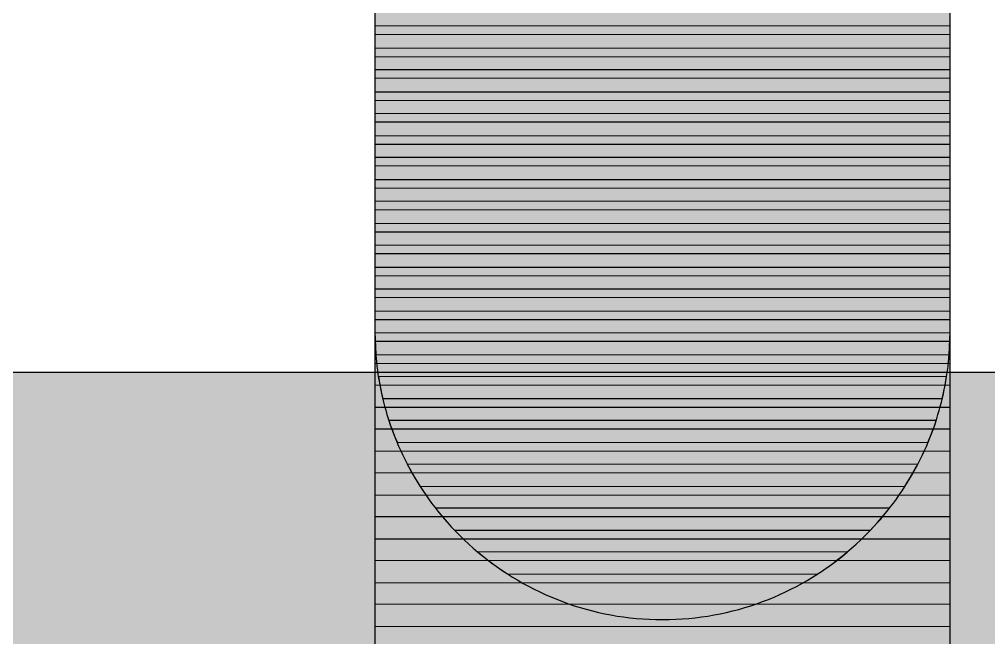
# Model space of a CAD drawing. Header units: millimetres. Extents: x -4.73 to 4.58, y -4.74 to 4.59.
# Drawn here: x -3.053 to -2.533, y 3.275 to 3.607 of the extents above; entities that cross this region are included whole.
import ezdxf

# ---------------------------------------------------------------- set-up
doc = ezdxf.new("R2010")
doc.units = ezdxf.units.MM
doc.header["$MEASUREMENT"] = 0
doc.layers.add('layer 1', color=7, linetype='Continuous')

msp = doc.modelspace()

# ---------------------------------------------------------------- hatches: boundary and pattern name
at = {"layer": 'layer 1', "true_color": 0x8e8e8f}
h = msp.add_hatch(color=252, dxfattribs=at)
edge = h.paths.add_edge_path()
edge.add_spline(control_points=[(-2.8622, 3.627), (-2.8622, 3.627), (-2.5535, 3.6269), (-2.5535, 3.6269), (-2.5535, 3.6269), (-2.5535, 3.5916), (-2.5535, 3.5916), (-2.5535, 3.5916), (-2.8622, 3.5917), (-2.8622, 3.5917), (-2.8622, 3.5917), (-2.8622, 3.627), (-2.8622, 3.627)], knot_values=[0, 0, 0, 0, 0.25, 0.25, 0.25, 0.5, 0.5, 0.5, 0.75, 0.75, 0.75, 1, 1, 1, 1], degree=3, periodic=1)
at = {"layer": 'layer 1', "true_color": 0xececec}
h = msp.add_hatch(color=7, dxfattribs=at)
edge = h.paths.add_edge_path()
edge.add_spline(control_points=[(-2.8622, 3.6224), (-2.8622, 3.6224), (-2.5535, 3.6223), (-2.5535, 3.6223), (-2.5535, 3.6223), (-2.5535, 3.587), (-2.5535, 3.587), (-2.5535, 3.587), (-2.8622, 3.5871), (-2.8622, 3.5871), (-2.8622, 3.5871), (-2.8622, 3.6224), (-2.8622, 3.6224)], knot_values=[0, 0, 0, 0, 0.25, 0.25, 0.25, 0.5, 0.5, 0.5, 0.75, 0.75, 0.75, 1, 1, 1, 1], degree=3, periodic=1)
at = {"layer": 'layer 1', "true_color": 0x8b8b8c}
h = msp.add_hatch(color=252, dxfattribs=at)
edge = h.paths.add_edge_path()
edge.add_spline(control_points=[(-2.8622, 3.6035), (-2.8622, 3.6035), (-2.5535, 3.6034), (-2.5535, 3.6034), (-2.5535, 3.6034), (-2.5535, 3.5681), (-2.5535, 3.5681), (-2.5535, 3.5681), (-2.8622, 3.5682), (-2.8622, 3.5682), (-2.8622, 3.5682), (-2.8622, 3.6035), (-2.8622, 3.6035)], knot_values=[0, 0, 0, 0, 0.25, 0.25, 0.25, 0.5, 0.5, 0.5, 0.75, 0.75, 0.75, 1, 1, 1, 1], degree=3, periodic=1)
at = {"layer": 'layer 1', "true_color": 0xf2f2f2}
h = msp.add_hatch(color=7, dxfattribs=at)
edge = h.paths.add_edge_path()
edge.add_spline(control_points=[(-2.8622, 3.5989), (-2.8622, 3.5989), (-2.5535, 3.5988), (-2.5535, 3.5988), (-2.5535, 3.5988), (-2.5535, 3.5635), (-2.5535, 3.5635), (-2.5535, 3.5635), (-2.8622, 3.5636), (-2.8622, 3.5636), (-2.8622, 3.5636), (-2.8622, 3.5989), (-2.8622, 3.5989)], knot_values=[0, 0, 0, 0, 0.25, 0.25, 0.25, 0.5, 0.5, 0.5, 0.75, 0.75, 0.75, 1, 1, 1, 1], degree=3, periodic=1)
at = {"layer": 'layer 1', "true_color": 0x8b8b8c}
h = msp.add_hatch(color=252, dxfattribs=at)
edge = h.paths.add_edge_path()
edge.add_spline(control_points=[(-2.8622, 3.58), (-2.8622, 3.58), (-2.5535, 3.5799), (-2.5535, 3.5799), (-2.5535, 3.5799), (-2.5535, 3.5446), (-2.5535, 3.5446), (-2.5535, 3.5446), (-2.8622, 3.5447), (-2.8622, 3.5447), (-2.8622, 3.5447), (-2.8622, 3.58), (-2.8622, 3.58)], knot_values=[0, 0, 0, 0, 0.25, 0.25, 0.25, 0.5, 0.5, 0.5, 0.75, 0.75, 0.75, 1, 1, 1, 1], degree=3, periodic=1)
at = {"layer": 'layer 1', "true_color": 0xf7f7f7}
h = msp.add_hatch(color=7, dxfattribs=at)
edge = h.paths.add_edge_path()
edge.add_spline(control_points=[(-2.8622, 3.5754), (-2.8622, 3.5754), (-2.5535, 3.5753), (-2.5535, 3.5753), (-2.5535, 3.5753), (-2.5535, 3.54), (-2.5535, 3.54), (-2.5535, 3.54), (-2.8622, 3.5401), (-2.8622, 3.5401), (-2.8622, 3.5401), (-2.8622, 3.5754), (-2.8622, 3.5754)], knot_values=[0, 0, 0, 0, 0.25, 0.25, 0.25, 0.5, 0.5, 0.5, 0.75, 0.75, 0.75, 1, 1, 1, 1], degree=3, periodic=1)
at = {"layer": 'layer 1', "true_color": 0x8b8b8c}
h = msp.add_hatch(color=252, dxfattribs=at)
edge = h.paths.add_edge_path()
edge.add_spline(control_points=[(-2.8622, 3.5565), (-2.8622, 3.5565), (-2.5535, 3.5564), (-2.5535, 3.5564), (-2.5535, 3.5564), (-2.5535, 3.5211), (-2.5535, 3.5211), (-2.5535, 3.5211), (-2.8622, 3.5212), (-2.8622, 3.5212), (-2.8622, 3.5212), (-2.8622, 3.5565), (-2.8622, 3.5565)], knot_values=[0, 0, 0, 0, 0.25, 0.25, 0.25, 0.5, 0.5, 0.5, 0.75, 0.75, 0.75, 1, 1, 1, 1], degree=3, periodic=1)
at = {"layer": 'layer 1', "true_color": 0xececec}
h = msp.add_hatch(color=7, dxfattribs=at)
edge = h.paths.add_edge_path()
edge.add_spline(control_points=[(-2.8622, 3.5519), (-2.8622, 3.5519), (-2.5535, 3.5518), (-2.5535, 3.5518), (-2.5535, 3.5518), (-2.5535, 3.5165), (-2.5535, 3.5165), (-2.5535, 3.5165), (-2.8622, 3.5166), (-2.8622, 3.5166), (-2.8622, 3.5166), (-2.8622, 3.5519), (-2.8622, 3.5519)], knot_values=[0, 0, 0, 0, 0.25, 0.25, 0.25, 0.5, 0.5, 0.5, 0.75, 0.75, 0.75, 1, 1, 1, 1], degree=3, periodic=1)
at = {"layer": 'layer 1', "true_color": 0x8b8b8c}
h = msp.add_hatch(color=252, dxfattribs=at)
edge = h.paths.add_edge_path()
edge.add_spline(control_points=[(-2.8622, 3.533), (-2.8622, 3.533), (-2.5535, 3.5329), (-2.5535, 3.5329), (-2.5535, 3.5329), (-2.5535, 3.4976), (-2.5535, 3.4976), (-2.5535, 3.4976), (-2.8622, 3.4977), (-2.8622, 3.4977), (-2.8622, 3.4977), (-2.8622, 3.533), (-2.8622, 3.533)], knot_values=[0, 0, 0, 0, 0.25, 0.25, 0.25, 0.5, 0.5, 0.5, 0.75, 0.75, 0.75, 1, 1, 1, 1], degree=3, periodic=1)
at = {"layer": 'layer 1', "true_color": 0xe0e0e0}
h = msp.add_hatch(color=254, dxfattribs=at)
edge = h.paths.add_edge_path()
edge.add_spline(control_points=[(-2.8622, 3.5284), (-2.8622, 3.5284), (-2.5535, 3.5282), (-2.5535, 3.5282), (-2.5535, 3.5282), (-2.5535, 3.493), (-2.5535, 3.493), (-2.5535, 3.493), (-2.8622, 3.4931), (-2.8622, 3.4931), (-2.8622, 3.4931), (-2.8622, 3.5284), (-2.8622, 3.5284)], knot_values=[0, 0, 0, 0, 0.25, 0.25, 0.25, 0.5, 0.5, 0.5, 0.75, 0.75, 0.75, 1, 1, 1, 1], degree=3, periodic=1)
at = {"layer": 'layer 1', "true_color": 0x8b8b8c}
h = msp.add_hatch(color=252, dxfattribs=at)
edge = h.paths.add_edge_path()
edge.add_spline(control_points=[(-2.8622, 3.5095), (-2.8622, 3.5095), (-2.5535, 3.5094), (-2.5535, 3.5094), (-2.5535, 3.5094), (-2.5535, 3.4741), (-2.5535, 3.4741), (-2.5535, 3.4741), (-2.8622, 3.4742), (-2.8622, 3.4742), (-2.8622, 3.4742), (-2.8622, 3.5095), (-2.8622, 3.5095)], knot_values=[0, 0, 0, 0, 0.25, 0.25, 0.25, 0.5, 0.5, 0.5, 0.75, 0.75, 0.75, 1, 1, 1, 1], degree=3, periodic=1)
at = {"layer": 'layer 1', "true_color": 0xd4d4d5}
h = msp.add_hatch(color=254, dxfattribs=at)
edge = h.paths.add_edge_path()
edge.add_spline(control_points=[(-2.8622, 3.5048), (-2.8622, 3.5048), (-2.5535, 3.5047), (-2.5535, 3.5047), (-2.5535, 3.5047), (-2.5535, 3.4695), (-2.5535, 3.4695), (-2.5535, 3.4695), (-2.8622, 3.4696), (-2.8622, 3.4696), (-2.8622, 3.4696), (-2.8622, 3.5048), (-2.8622, 3.5048)], knot_values=[0, 0, 0, 0, 0.25, 0.25, 0.25, 0.5, 0.5, 0.5, 0.75, 0.75, 0.75, 1, 1, 1, 1], degree=3, periodic=1)
at = {"layer": 'layer 1', "true_color": 0x8b8b8c}
h = msp.add_hatch(color=252, dxfattribs=at)
edge = h.paths.add_edge_path()
edge.add_spline(control_points=[(-2.8622, 3.4859), (-2.8622, 3.4859), (-2.5535, 3.4858), (-2.5535, 3.4858), (-2.5535, 3.4858), (-2.5535, 3.4506), (-2.5535, 3.4506), (-2.5535, 3.4506), (-2.8622, 3.4507), (-2.8622, 3.4507), (-2.8622, 3.4507), (-2.8622, 3.4859), (-2.8622, 3.4859)], knot_values=[0, 0, 0, 0, 0.25, 0.25, 0.25, 0.5, 0.5, 0.5, 0.75, 0.75, 0.75, 1, 1, 1, 1], degree=3, periodic=1)
at = {"layer": 'layer 1', "true_color": 0xc9c9c9}
h = msp.add_hatch(color=9, dxfattribs=at)
edge = h.paths.add_edge_path()
edge.add_spline(control_points=[(-2.8622, 3.4813), (-2.8622, 3.4813), (-2.5535, 3.4812), (-2.5535, 3.4812), (-2.5535, 3.4812), (-2.5535, 3.446), (-2.5535, 3.446), (-2.5535, 3.446), (-2.8622, 3.4461), (-2.8622, 3.4461), (-2.8622, 3.4461), (-2.8622, 3.4813), (-2.8622, 3.4813)], knot_values=[0, 0, 0, 0, 0.25, 0.25, 0.25, 0.5, 0.5, 0.5, 0.75, 0.75, 0.75, 1, 1, 1, 1], degree=3, periodic=1)
at = {"layer": 'layer 1', "true_color": 0x8b8b8c}
h = msp.add_hatch(color=252, dxfattribs=at)
edge = h.paths.add_edge_path()
edge.add_spline(control_points=[(-2.8622, 3.4624), (-2.8622, 3.4624), (-2.5535, 3.4623), (-2.5535, 3.4623), (-2.5535, 3.4623), (-2.5535, 3.4394), (-2.5535, 3.4394), (-2.5535, 3.4394), (-2.554, 3.4271), (-2.554, 3.4271), (-2.554, 3.4271), (-2.8617, 3.4272), (-2.8617, 3.4272), (-2.8617, 3.4272), (-2.8622, 3.4394), (-2.8622, 3.4394), (-2.8622, 3.4394), (-2.8622, 3.4624), (-2.8622, 3.4624)], knot_values=[0, 0, 0, 0, 0.166667, 0.166667, 0.166667, 0.333333, 0.333333, 0.333333, 0.5, 0.5, 0.5, 0.666667, 0.666667, 0.666667, 0.833333, 0.833333, 0.833333, 1, 1, 1, 1], degree=3, periodic=1)
at = {"layer": 'layer 1', "true_color": 0xbdbdbd}
h = msp.add_hatch(color=9, dxfattribs=at)
edge = h.paths.add_edge_path()
edge.add_spline(control_points=[(-2.8622, 3.4578), (-2.8622, 3.4578), (-2.5535, 3.4577), (-2.5535, 3.4577), (-2.5535, 3.4577), (-2.5535, 3.4225), (-2.5535, 3.4225), (-2.5535, 3.4225), (-2.8622, 3.4226), (-2.8622, 3.4226), (-2.8622, 3.4226), (-2.8622, 3.4578), (-2.8622, 3.4578)], knot_values=[0, 0, 0, 0, 0.25, 0.25, 0.25, 0.5, 0.5, 0.5, 0.75, 0.75, 0.75, 1, 1, 1, 1], degree=3, periodic=1)
at = {"layer": 'layer 1', "true_color": 0x8b8b8c}
h = msp.add_hatch(color=252, dxfattribs=at)
edge = h.paths.add_edge_path()
edge.add_spline(control_points=[(-2.8622, 3.4389), (-2.8622, 3.4389), (-2.5535, 3.4388), (-2.5535, 3.4388), (-2.5535, 3.4267), (-2.5551, 3.4149), (-2.5578, 3.4036), (-2.5578, 3.4036), (-2.858, 3.4037), (-2.858, 3.4037), (-2.8607, 3.415), (-2.8622, 3.4268), (-2.8622, 3.4389)], knot_values=[0, 0, 0, 0, 0.25, 0.25, 0.25, 0.5, 0.5, 0.5, 0.75, 0.75, 0.75, 1, 1, 1, 1], degree=3, periodic=1)
at = {"layer": 'layer 1', "true_color": 0xb1b1b2}
h = msp.add_hatch(color=253, dxfattribs=at)
edge = h.paths.add_edge_path()
edge.add_spline(control_points=[(-2.8622, 3.4343), (-2.8622, 3.4343), (-2.5535, 3.4342), (-2.5535, 3.4342), (-2.5535, 3.4342), (-2.5535, 3.399), (-2.5535, 3.399), (-2.5535, 3.399), (-2.8622, 3.3991), (-2.8622, 3.3991), (-2.8622, 3.3991), (-2.8622, 3.4343), (-2.8622, 3.4343)], knot_values=[0, 0, 0, 0, 0.25, 0.25, 0.25, 0.5, 0.5, 0.5, 0.75, 0.75, 0.75, 1, 1, 1, 1], degree=3, periodic=1)
at = {"layer": 'layer 1', "true_color": 0x5f5d5d}
h = msp.add_hatch(color=251, dxfattribs=at)
edge = h.paths.add_edge_path()
edge.add_spline(control_points=[(-3.122, 3.4177), (-3.122, 3.4177), (2.976, 3.4177), (2.976, 3.4177), (2.976, 3.4177), (3.427, 2.9666), (3.427, 2.9666), (3.427, 2.9666), (3.427, -3.1314), (3.427, -3.1314), (3.427, -3.1314), (2.976, -3.5825), (2.976, -3.5825), (2.976, -3.5825), (-3.122, -3.5825), (-3.122, -3.5825), (-3.122, -3.5825), (-3.573, -3.1314), (-3.573, -3.1314), (-3.573, -3.1314), (-3.573, 2.9666), (-3.573, 2.9666), (-3.573, 2.9666), (-3.122, 3.4177), (-3.122, 3.4177)], knot_values=[0, 0, 0, 0, 0.125, 0.125, 0.125, 0.25, 0.25, 0.25, 0.375, 0.375, 0.375, 0.5, 0.5, 0.5, 0.625, 0.625, 0.625, 0.75, 0.75, 0.75, 0.875, 0.875, 0.875, 1, 1, 1, 1], degree=3, periodic=1)
at = {"layer": 'layer 1', "true_color": 0x8b8b8c}
h = msp.add_hatch(color=252, dxfattribs=at)
edge = h.paths.add_edge_path()
edge.add_spline(control_points=[(-2.8603, 3.4154), (-2.8603, 3.4154), (-2.5554, 3.4153), (-2.5554, 3.4153), (-2.5574, 3.403), (-2.5608, 3.3912), (-2.5654, 3.3801), (-2.5654, 3.3801), (-2.8503, 3.3802), (-2.8503, 3.3802), (-2.855, 3.3913), (-2.8584, 3.4031), (-2.8603, 3.4154)], knot_values=[0, 0, 0, 0, 0.25, 0.25, 0.25, 0.5, 0.5, 0.5, 0.75, 0.75, 0.75, 1, 1, 1, 1], degree=3, periodic=1)
at = {"layer": 'layer 1', "true_color": 0xa5a5a6}
h = msp.add_hatch(color=253, dxfattribs=at)
edge = h.paths.add_edge_path()
edge.add_spline(control_points=[(-2.8622, 3.4108), (-2.8622, 3.4108), (-2.5535, 3.4107), (-2.5535, 3.4107), (-2.5535, 3.4107), (-2.5535, 3.3754), (-2.5535, 3.3754), (-2.5535, 3.3754), (-2.8622, 3.3756), (-2.8622, 3.3756), (-2.8622, 3.3756), (-2.8622, 3.4108), (-2.8622, 3.4108)], knot_values=[0, 0, 0, 0, 0.25, 0.25, 0.25, 0.5, 0.5, 0.5, 0.75, 0.75, 0.75, 1, 1, 1, 1], degree=3, periodic=1)
at = {"layer": 'layer 1', "true_color": 0x8b8b8c}
h = msp.add_hatch(color=252, dxfattribs=at)
edge = h.paths.add_edge_path()
edge.add_spline(control_points=[(-2.8547, 3.3919), (-2.8547, 3.3919), (-2.561, 3.3918), (-2.561, 3.3918), (-2.5651, 3.3792), (-2.5708, 3.3674), (-2.5778, 3.3565), (-2.5778, 3.3565), (-2.838, 3.3567), (-2.838, 3.3567), (-2.845, 3.3676), (-2.8506, 3.3794), (-2.8547, 3.3919)], knot_values=[0, 0, 0, 0, 0.25, 0.25, 0.25, 0.5, 0.5, 0.5, 0.75, 0.75, 0.75, 1, 1, 1, 1], degree=3, periodic=1)
at = {"layer": 'layer 1', "true_color": 0x9a9a9b}
h = msp.add_hatch(color=253, dxfattribs=at)
edge = h.paths.add_edge_path()
edge.add_spline(control_points=[(-2.8622, 3.3873), (-2.8622, 3.3873), (-2.5535, 3.3872), (-2.5535, 3.3872), (-2.5535, 3.3872), (-2.5535, 3.3519), (-2.5535, 3.3519), (-2.5535, 3.3519), (-2.8622, 3.352), (-2.8622, 3.352), (-2.8622, 3.352), (-2.8622, 3.3873), (-2.8622, 3.3873)], knot_values=[0, 0, 0, 0, 0.25, 0.25, 0.25, 0.5, 0.5, 0.5, 0.75, 0.75, 0.75, 1, 1, 1, 1], degree=3, periodic=1)
at = {"layer": 'layer 1', "true_color": 0x8b8b8c}
h = msp.add_hatch(color=252, dxfattribs=at)
edge = h.paths.add_edge_path()
edge.add_spline(control_points=[(-2.8448, 3.3684), (-2.8448, 3.3684), (-2.5709, 3.3683), (-2.5709, 3.3683), (-2.5777, 3.3554), (-2.5862, 3.3435), (-2.5963, 3.333), (-2.5963, 3.333), (-2.8195, 3.3331), (-2.8195, 3.3331), (-2.8295, 3.3436), (-2.838, 3.3554), (-2.8448, 3.3684)], knot_values=[0, 0, 0, 0, 0.25, 0.25, 0.25, 0.5, 0.5, 0.5, 0.75, 0.75, 0.75, 1, 1, 1, 1], degree=3, periodic=1)
at = {"layer": 'layer 1', "true_color": 0x8e8e8f}
h = msp.add_hatch(color=252, dxfattribs=at)
edge = h.paths.add_edge_path()
edge.add_spline(control_points=[(-2.8622, 3.3638), (-2.8622, 3.3638), (-2.5535, 3.3637), (-2.5535, 3.3637), (-2.5535, 3.3637), (-2.5535, 3.3284), (-2.5535, 3.3284), (-2.5535, 3.3284), (-2.8622, 3.3285), (-2.8622, 3.3285), (-2.8622, 3.3285), (-2.8622, 3.3638), (-2.8622, 3.3638)], knot_values=[0, 0, 0, 0, 0.25, 0.25, 0.25, 0.5, 0.5, 0.5, 0.75, 0.75, 0.75, 1, 1, 1, 1], degree=3, periodic=1)
at = {"layer": 'layer 1', "true_color": 0x8b8b8c}
h = msp.add_hatch(color=252, dxfattribs=at)
edge = h.paths.add_edge_path()
edge.add_spline(control_points=[(-2.8297, 3.3449), (-2.8297, 3.3449), (-2.5861, 3.3448), (-2.5861, 3.3448), (-2.5969, 3.331), (-2.6101, 3.319), (-2.6248, 3.3095), (-2.6248, 3.3095), (-2.791, 3.3096), (-2.791, 3.3096), (-2.8058, 3.3191), (-2.8189, 3.3311), (-2.8297, 3.3449)], knot_values=[0, 0, 0, 0, 0.25, 0.25, 0.25, 0.5, 0.5, 0.5, 0.75, 0.75, 0.75, 1, 1, 1, 1], degree=3, periodic=1)
h = msp.add_hatch(color=252, dxfattribs=at)
edge = h.paths.add_edge_path()
edge.add_spline(control_points=[(-2.8622, 3.3403), (-2.8622, 3.3403), (-2.5535, 3.3402), (-2.5535, 3.3402), (-2.5535, 3.3402), (-2.5535, 3.3049), (-2.5535, 3.3049), (-2.5535, 3.3049), (-2.8622, 3.305), (-2.8622, 3.305), (-2.8622, 3.305), (-2.8622, 3.3403), (-2.8622, 3.3403)], knot_values=[0, 0, 0, 0, 0.25, 0.25, 0.25, 0.5, 0.5, 0.5, 0.75, 0.75, 0.75, 1, 1, 1, 1], degree=3, periodic=1)
h = msp.add_hatch(color=252, dxfattribs=at)
edge = h.paths.add_edge_path()
edge.add_spline(control_points=[(-2.807, 3.3214), (-2.807, 3.3214), (-2.6087, 3.3213), (-2.6087, 3.3213), (-2.6355, 3.2987), (-2.6701, 3.2851), (-2.7078, 3.2851), (-2.7078, 3.2851), (-2.7079, 3.2851), (-2.7079, 3.2851), (-2.7456, 3.2851), (-2.7801, 3.2988), (-2.807, 3.3214)], knot_values=[0, 0, 0, 0, 0.25, 0.25, 0.25, 0.5, 0.5, 0.5, 0.75, 0.75, 0.75, 1, 1, 1, 1], degree=3, periodic=1)
h = msp.add_hatch(color=252, dxfattribs=at)
edge = h.paths.add_edge_path()
edge.add_spline(control_points=[(-2.8622, 3.3168), (-2.8622, 3.3168), (-2.5535, 3.3167), (-2.5535, 3.3167), (-2.5535, 3.3167), (-2.5535, 3.2814), (-2.5535, 3.2814), (-2.5535, 3.2814), (-2.8622, 3.2815), (-2.8622, 3.2815), (-2.8622, 3.2815), (-2.8622, 3.3168), (-2.8622, 3.3168)], knot_values=[0, 0, 0, 0, 0.25, 0.25, 0.25, 0.5, 0.5, 0.5, 0.75, 0.75, 0.75, 1, 1, 1, 1], degree=3, periodic=1)
h = msp.add_hatch(color=252, dxfattribs=at)
edge = h.paths.add_edge_path()
edge.add_spline(control_points=[(-2.8622, 3.2933), (-2.8622, 3.2933), (-2.5535, 3.2932), (-2.5535, 3.2932), (-2.5535, 3.2932), (-2.5535, 3.2579), (-2.5535, 3.2579), (-2.5535, 3.2579), (-2.8622, 3.258), (-2.8622, 3.258), (-2.8622, 3.258), (-2.8622, 3.2933), (-2.8622, 3.2933)], knot_values=[0, 0, 0, 0, 0.25, 0.25, 0.25, 0.5, 0.5, 0.5, 0.75, 0.75, 0.75, 1, 1, 1, 1], degree=3, periodic=1)

# ---------------------------------------------------------------- linework, layer by layer
at = {"layer": 'layer 1', "color": 252}
for points, knots in [([(-2.8622, 3.627), (-2.8622, 3.627), (-2.5535, 3.6269), (-2.5535, 3.6269), (-2.5535, 3.6269), (-2.5535, 3.5916), (-2.5535, 3.5916), (-2.5535, 3.5916), (-2.8622, 3.5917), (-2.8622, 3.5917), (-2.8622, 3.5917), (-2.8622, 3.627), (-2.8622, 3.627)], [0, 0, 0, 0, 0.25, 0.25, 0.25, 0.5, 0.5, 0.5, 0.75, 0.75, 0.75, 1, 1, 1, 1]), ([(-2.8622, 3.6035), (-2.8622, 3.6035), (-2.5535, 3.6034), (-2.5535, 3.6034), (-2.5535, 3.6034), (-2.5535, 3.5681), (-2.5535, 3.5681), (-2.5535, 3.5681), (-2.8622, 3.5682), (-2.8622, 3.5682), (-2.8622, 3.5682), (-2.8622, 3.6035), (-2.8622, 3.6035)], [0, 0, 0, 0, 0.25, 0.25, 0.25, 0.5, 0.5, 0.5, 0.75, 0.75, 0.75, 1, 1, 1, 1]), ([(-2.8622, 3.58), (-2.8622, 3.58), (-2.5535, 3.5799), (-2.5535, 3.5799), (-2.5535, 3.5799), (-2.5535, 3.5446), (-2.5535, 3.5446), (-2.5535, 3.5446), (-2.8622, 3.5447), (-2.8622, 3.5447), (-2.8622, 3.5447), (-2.8622, 3.58), (-2.8622, 3.58)], [0, 0, 0, 0, 0.25, 0.25, 0.25, 0.5, 0.5, 0.5, 0.75, 0.75, 0.75, 1, 1, 1, 1]), ([(-2.8622, 3.5565), (-2.8622, 3.5565), (-2.5535, 3.5564), (-2.5535, 3.5564), (-2.5535, 3.5564), (-2.5535, 3.5211), (-2.5535, 3.5211), (-2.5535, 3.5211), (-2.8622, 3.5212), (-2.8622, 3.5212), (-2.8622, 3.5212), (-2.8622, 3.5565), (-2.8622, 3.5565)], [0, 0, 0, 0, 0.25, 0.25, 0.25, 0.5, 0.5, 0.5, 0.75, 0.75, 0.75, 1, 1, 1, 1]), ([(-2.8622, 3.533), (-2.8622, 3.533), (-2.5535, 3.5329), (-2.5535, 3.5329), (-2.5535, 3.5329), (-2.5535, 3.4976), (-2.5535, 3.4976), (-2.5535, 3.4976), (-2.8622, 3.4977), (-2.8622, 3.4977), (-2.8622, 3.4977), (-2.8622, 3.533), (-2.8622, 3.533)], [0, 0, 0, 0, 0.25, 0.25, 0.25, 0.5, 0.5, 0.5, 0.75, 0.75, 0.75, 1, 1, 1, 1]), ([(-2.8622, 3.5095), (-2.8622, 3.5095), (-2.5535, 3.5094), (-2.5535, 3.5094), (-2.5535, 3.5094), (-2.5535, 3.4741), (-2.5535, 3.4741), (-2.5535, 3.4741), (-2.8622, 3.4742), (-2.8622, 3.4742), (-2.8622, 3.4742), (-2.8622, 3.5095), (-2.8622, 3.5095)], [0, 0, 0, 0, 0.25, 0.25, 0.25, 0.5, 0.5, 0.5, 0.75, 0.75, 0.75, 1, 1, 1, 1]), ([(-2.8622, 3.4859), (-2.8622, 3.4859), (-2.5535, 3.4858), (-2.5535, 3.4858), (-2.5535, 3.4858), (-2.5535, 3.4506), (-2.5535, 3.4506), (-2.5535, 3.4506), (-2.8622, 3.4507), (-2.8622, 3.4507), (-2.8622, 3.4507), (-2.8622, 3.4859), (-2.8622, 3.4859)], [0, 0, 0, 0, 0.25, 0.25, 0.25, 0.5, 0.5, 0.5, 0.75, 0.75, 0.75, 1, 1, 1, 1]), ([(-2.8622, 3.4624), (-2.8622, 3.4624), (-2.5535, 3.4623), (-2.5535, 3.4623), (-2.5535, 3.4623), (-2.5535, 3.4394), (-2.5535, 3.4394), (-2.5535, 3.4394), (-2.554, 3.4271), (-2.554, 3.4271), (-2.554, 3.4271), (-2.8617, 3.4272), (-2.8617, 3.4272), (-2.8617, 3.4272), (-2.8622, 3.4394), (-2.8622, 3.4394), (-2.8622, 3.4394), (-2.8622, 3.4624), (-2.8622, 3.4624)], [0, 0, 0, 0, 0.166667, 0.166667, 0.166667, 0.333333, 0.333333, 0.333333, 0.5, 0.5, 0.5, 0.666667, 0.666667, 0.666667, 0.833333, 0.833333, 0.833333, 1, 1, 1, 1]), ([(-2.8622, 3.4389), (-2.8622, 3.4389), (-2.5535, 3.4388), (-2.5535, 3.4388), (-2.5535, 3.4267), (-2.5551, 3.4149), (-2.5578, 3.4036), (-2.5578, 3.4036), (-2.858, 3.4037), (-2.858, 3.4037), (-2.8607, 3.415), (-2.8622, 3.4268), (-2.8622, 3.4389)], [0, 0, 0, 0, 0.25, 0.25, 0.25, 0.5, 0.5, 0.5, 0.75, 0.75, 0.75, 1, 1, 1, 1]), ([(-2.8603, 3.4154), (-2.8603, 3.4154), (-2.5554, 3.4153), (-2.5554, 3.4153), (-2.5574, 3.403), (-2.5608, 3.3912), (-2.5654, 3.3801), (-2.5654, 3.3801), (-2.8503, 3.3802), (-2.8503, 3.3802), (-2.855, 3.3913), (-2.8584, 3.4031), (-2.8603, 3.4154)], [0, 0, 0, 0, 0.25, 0.25, 0.25, 0.5, 0.5, 0.5, 0.75, 0.75, 0.75, 1, 1, 1, 1]), ([(-2.8547, 3.3919), (-2.8547, 3.3919), (-2.561, 3.3918), (-2.561, 3.3918), (-2.5651, 3.3792), (-2.5708, 3.3674), (-2.5778, 3.3565), (-2.5778, 3.3565), (-2.838, 3.3567), (-2.838, 3.3567), (-2.845, 3.3676), (-2.8506, 3.3794), (-2.8547, 3.3919)], [0, 0, 0, 0, 0.25, 0.25, 0.25, 0.5, 0.5, 0.5, 0.75, 0.75, 0.75, 1, 1, 1, 1]), ([(-2.8448, 3.3684), (-2.8448, 3.3684), (-2.5709, 3.3683), (-2.5709, 3.3683), (-2.5777, 3.3554), (-2.5862, 3.3435), (-2.5963, 3.333), (-2.5963, 3.333), (-2.8195, 3.3331), (-2.8195, 3.3331), (-2.8295, 3.3436), (-2.838, 3.3554), (-2.8448, 3.3684)], [0, 0, 0, 0, 0.25, 0.25, 0.25, 0.5, 0.5, 0.5, 0.75, 0.75, 0.75, 1, 1, 1, 1]), ([(-2.8622, 3.3638), (-2.8622, 3.3638), (-2.5535, 3.3637), (-2.5535, 3.3637), (-2.5535, 3.3637), (-2.5535, 3.3284), (-2.5535, 3.3284), (-2.5535, 3.3284), (-2.8622, 3.3285), (-2.8622, 3.3285), (-2.8622, 3.3285), (-2.8622, 3.3638), (-2.8622, 3.3638)], [0, 0, 0, 0, 0.25, 0.25, 0.25, 0.5, 0.5, 0.5, 0.75, 0.75, 0.75, 1, 1, 1, 1]), ([(-2.8297, 3.3449), (-2.8297, 3.3449), (-2.5861, 3.3448), (-2.5861, 3.3448), (-2.5969, 3.331), (-2.6101, 3.319), (-2.6248, 3.3095), (-2.6248, 3.3095), (-2.791, 3.3096), (-2.791, 3.3096), (-2.8058, 3.3191), (-2.8189, 3.3311), (-2.8297, 3.3449)], [0, 0, 0, 0, 0.25, 0.25, 0.25, 0.5, 0.5, 0.5, 0.75, 0.75, 0.75, 1, 1, 1, 1]), ([(-2.8622, 3.3403), (-2.8622, 3.3403), (-2.5535, 3.3402), (-2.5535, 3.3402), (-2.5535, 3.3402), (-2.5535, 3.3049), (-2.5535, 3.3049), (-2.5535, 3.3049), (-2.8622, 3.305), (-2.8622, 3.305), (-2.8622, 3.305), (-2.8622, 3.3403), (-2.8622, 3.3403)], [0, 0, 0, 0, 0.25, 0.25, 0.25, 0.5, 0.5, 0.5, 0.75, 0.75, 0.75, 1, 1, 1, 1]), ([(-2.807, 3.3214), (-2.807, 3.3214), (-2.6087, 3.3213), (-2.6087, 3.3213), (-2.6355, 3.2987), (-2.6701, 3.2851), (-2.7078, 3.2851), (-2.7078, 3.2851), (-2.7079, 3.2851), (-2.7079, 3.2851), (-2.7456, 3.2851), (-2.7801, 3.2988), (-2.807, 3.3214)], [0, 0, 0, 0, 0.25, 0.25, 0.25, 0.5, 0.5, 0.5, 0.75, 0.75, 0.75, 1, 1, 1, 1]), ([(-2.8622, 3.3168), (-2.8622, 3.3168), (-2.5535, 3.3167), (-2.5535, 3.3167), (-2.5535, 3.3167), (-2.5535, 3.2814), (-2.5535, 3.2814), (-2.5535, 3.2814), (-2.8622, 3.2815), (-2.8622, 3.2815), (-2.8622, 3.2815), (-2.8622, 3.3168), (-2.8622, 3.3168)], [0, 0, 0, 0, 0.25, 0.25, 0.25, 0.5, 0.5, 0.5, 0.75, 0.75, 0.75, 1, 1, 1, 1]), ([(-2.8622, 3.2933), (-2.8622, 3.2933), (-2.5535, 3.2932), (-2.5535, 3.2932), (-2.5535, 3.2932), (-2.5535, 3.2579), (-2.5535, 3.2579), (-2.5535, 3.2579), (-2.8622, 3.258), (-2.8622, 3.258), (-2.8622, 3.258), (-2.8622, 3.2933), (-2.8622, 3.2933)], [0, 0, 0, 0, 0.25, 0.25, 0.25, 0.5, 0.5, 0.5, 0.75, 0.75, 0.75, 1, 1, 1, 1])]:
    msp.add_open_spline(points, degree=3, knots=knots, dxfattribs=at)
at = {"layer": 'layer 1', "color": 7}
for points in [[(-2.8622, 3.6224), (-2.8622, 3.6224), (-2.5535, 3.6223), (-2.5535, 3.6223), (-2.5535, 3.6223), (-2.5535, 3.587), (-2.5535, 3.587), (-2.5535, 3.587), (-2.8622, 3.5871), (-2.8622, 3.5871), (-2.8622, 3.5871), (-2.8622, 3.6224), (-2.8622, 3.6224)], [(-2.8622, 3.5989), (-2.8622, 3.5989), (-2.5535, 3.5988), (-2.5535, 3.5988), (-2.5535, 3.5988), (-2.5535, 3.5635), (-2.5535, 3.5635), (-2.5535, 3.5635), (-2.8622, 3.5636), (-2.8622, 3.5636), (-2.8622, 3.5636), (-2.8622, 3.5989), (-2.8622, 3.5989)], [(-2.8622, 3.5754), (-2.8622, 3.5754), (-2.5535, 3.5753), (-2.5535, 3.5753), (-2.5535, 3.5753), (-2.5535, 3.54), (-2.5535, 3.54), (-2.5535, 3.54), (-2.8622, 3.5401), (-2.8622, 3.5401), (-2.8622, 3.5401), (-2.8622, 3.5754), (-2.8622, 3.5754)], [(-2.8622, 3.5519), (-2.8622, 3.5519), (-2.5535, 3.5518), (-2.5535, 3.5518), (-2.5535, 3.5518), (-2.5535, 3.5165), (-2.5535, 3.5165), (-2.5535, 3.5165), (-2.8622, 3.5166), (-2.8622, 3.5166), (-2.8622, 3.5166), (-2.8622, 3.5519), (-2.8622, 3.5519)]]:
    msp.add_open_spline(points, degree=3, knots=[0, 0, 0, 0, 0.25, 0.25, 0.25, 0.5, 0.5, 0.5, 0.75, 0.75, 0.75, 1, 1, 1, 1], dxfattribs=at)
at = {"layer": 'layer 1', "color": 254}
for points in [[(-2.8622, 3.5284), (-2.8622, 3.5284), (-2.5535, 3.5282), (-2.5535, 3.5282), (-2.5535, 3.5282), (-2.5535, 3.493), (-2.5535, 3.493), (-2.5535, 3.493), (-2.8622, 3.4931), (-2.8622, 3.4931), (-2.8622, 3.4931), (-2.8622, 3.5284), (-2.8622, 3.5284)], [(-2.8622, 3.5048), (-2.8622, 3.5048), (-2.5535, 3.5047), (-2.5535, 3.5047), (-2.5535, 3.5047), (-2.5535, 3.4695), (-2.5535, 3.4695), (-2.5535, 3.4695), (-2.8622, 3.4696), (-2.8622, 3.4696), (-2.8622, 3.4696), (-2.8622, 3.5048), (-2.8622, 3.5048)]]:
    msp.add_open_spline(points, degree=3, knots=[0, 0, 0, 0, 0.25, 0.25, 0.25, 0.5, 0.5, 0.5, 0.75, 0.75, 0.75, 1, 1, 1, 1], dxfattribs=at)
at = {"layer": 'layer 1', "color": 9}
for points in [[(-2.8622, 3.4813), (-2.8622, 3.4813), (-2.5535, 3.4812), (-2.5535, 3.4812), (-2.5535, 3.4812), (-2.5535, 3.446), (-2.5535, 3.446), (-2.5535, 3.446), (-2.8622, 3.4461), (-2.8622, 3.4461), (-2.8622, 3.4461), (-2.8622, 3.4813), (-2.8622, 3.4813)], [(-2.8622, 3.4578), (-2.8622, 3.4578), (-2.5535, 3.4577), (-2.5535, 3.4577), (-2.5535, 3.4577), (-2.5535, 3.4225), (-2.5535, 3.4225), (-2.5535, 3.4225), (-2.8622, 3.4226), (-2.8622, 3.4226), (-2.8622, 3.4226), (-2.8622, 3.4578), (-2.8622, 3.4578)]]:
    msp.add_open_spline(points, degree=3, knots=[0, 0, 0, 0, 0.25, 0.25, 0.25, 0.5, 0.5, 0.5, 0.75, 0.75, 0.75, 1, 1, 1, 1], dxfattribs=at)
at = {"layer": 'layer 1', "color": 253}
for points in [[(-2.8622, 3.4343), (-2.8622, 3.4343), (-2.5535, 3.4342), (-2.5535, 3.4342), (-2.5535, 3.4342), (-2.5535, 3.399), (-2.5535, 3.399), (-2.5535, 3.399), (-2.8622, 3.3991), (-2.8622, 3.3991), (-2.8622, 3.3991), (-2.8622, 3.4343), (-2.8622, 3.4343)], [(-2.8622, 3.4108), (-2.8622, 3.4108), (-2.5535, 3.4107), (-2.5535, 3.4107), (-2.5535, 3.4107), (-2.5535, 3.3754), (-2.5535, 3.3754), (-2.5535, 3.3754), (-2.8622, 3.3756), (-2.8622, 3.3756), (-2.8622, 3.3756), (-2.8622, 3.4108), (-2.8622, 3.4108)], [(-2.8622, 3.3873), (-2.8622, 3.3873), (-2.5535, 3.3872), (-2.5535, 3.3872), (-2.5535, 3.3872), (-2.5535, 3.3519), (-2.5535, 3.3519), (-2.5535, 3.3519), (-2.8622, 3.352), (-2.8622, 3.352), (-2.8622, 3.352), (-2.8622, 3.3873), (-2.8622, 3.3873)]]:
    msp.add_open_spline(points, degree=3, knots=[0, 0, 0, 0, 0.25, 0.25, 0.25, 0.5, 0.5, 0.5, 0.75, 0.75, 0.75, 1, 1, 1, 1], dxfattribs=at)
at = {"layer": 'layer 1', "color": 251}
msp.add_open_spline([(-3.122, 3.4177), (-3.122, 3.4177), (2.976, 3.4177), (2.976, 3.4177), (2.976, 3.4177), (3.427, 2.9666), (3.427, 2.9666), (3.427, 2.9666), (3.427, -3.1314), (3.427, -3.1314), (3.427, -3.1314), (2.976, -3.5825), (2.976, -3.5825), (2.976, -3.5825), (-3.122, -3.5825), (-3.122, -3.5825), (-3.122, -3.5825), (-3.573, -3.1314), (-3.573, -3.1314), (-3.573, -3.1314), (-3.573, 2.9666), (-3.573, 2.9666), (-3.573, 2.9666), (-3.122, 3.4177), (-3.122, 3.4177)], degree=3, knots=[0, 0, 0, 0, 0.125, 0.125, 0.125, 0.25, 0.25, 0.25, 0.375, 0.375, 0.375, 0.5, 0.5, 0.5, 0.625, 0.625, 0.625, 0.75, 0.75, 0.75, 0.875, 0.875, 0.875, 1, 1, 1, 1], dxfattribs=at)

doc.saveas('drawing.dxf')
